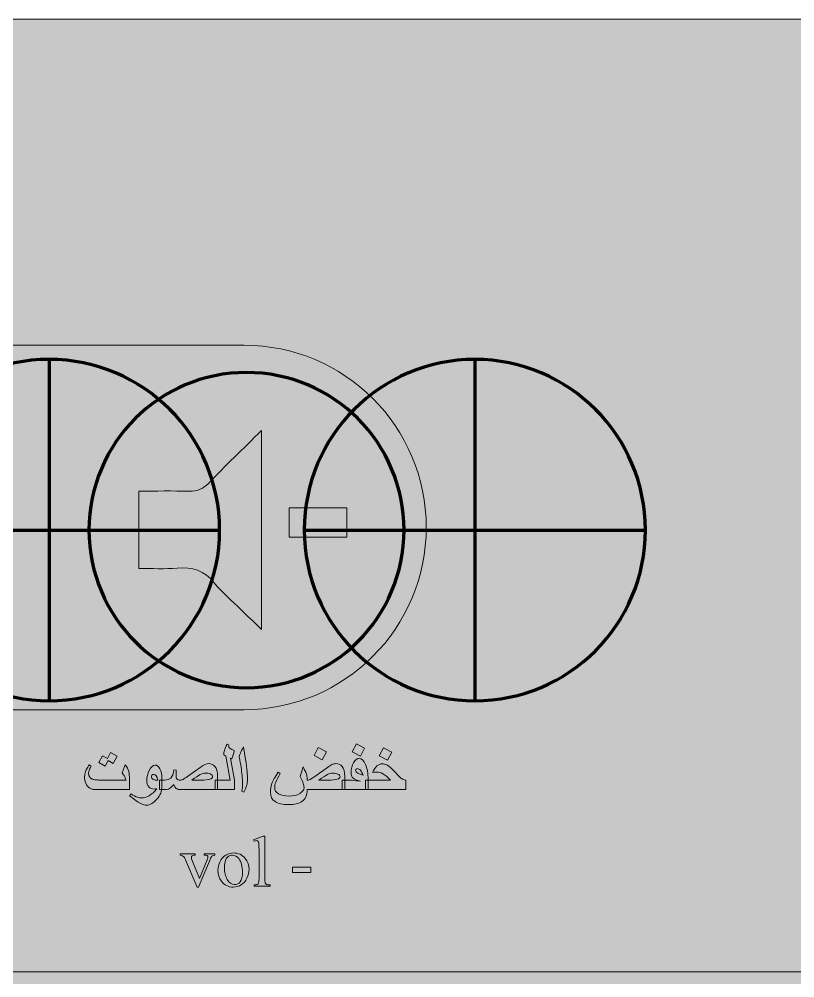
# Model space of a CAD drawing. Header units: inches. Extents: x -1481 to -429, y -1676 to -696.
# Drawn here: x -784.9 to -739.3, y -1062.4 to -1006.2 of the extents above; entities that cross this region are included whole.
import ezdxf

# ---------------------------------------------------------------- set-up
doc = ezdxf.new("R2010")
doc.units = ezdxf.units.IN
doc.header["$MEASUREMENT"] = 0
doc.layers.add('Layer 1', color=7, linetype='Continuous')

# ---------------------------------------------------------------- blocks, each defined once
blk = doc.blocks.new('block 75')
at = {"layer": 'Layer 1', "true_color": 0x009344}
h = blk.add_hatch(color=114, dxfattribs=at)
h.dxf.hatch_style = 2
h.paths.add_polyline_path([(-693.785, -1296.171), (-933.785, -1296.171), (-933.785, -1006.171), (-693.785, -1006.171)])
at = {"layer": 'Layer 1', "true_color": 0x008345}
h = blk.add_hatch(color=116, dxfattribs=at)
h.dxf.hatch_style = 2
h.paths.add_polyline_path([(-693.785, -1062.09), (-933.785, -1062.09), (-933.785, -1006.171), (-693.785, -1006.171)])
at = {"layer": 'Layer 1', "lineweight": 0}
for points in [[(-693.785, -1296.171), (-933.785, -1296.171), (-933.785, -1006.171), (-693.785, -1006.171), (-693.785, -1296.171)], [(-693.785, -1062.09), (-933.785, -1062.09), (-933.785, -1006.171), (-693.785, -1006.171), (-693.785, -1062.09)]]:
    blk.add_lwpolyline(points, dxfattribs=at)
blk = doc.blocks.new('block 77')
at = {"layer": 'Layer 1', "color": 109, "lineweight": 120, "true_color": 0x166634}
for points in [[(-758.127, -1026.143), (-758.127, -1046.179)], [(-768.144, -1036.161), (-748.109, -1036.161)]]:
    blk.add_lwpolyline(points, dxfattribs=at)
blk.add_open_spline([(-748.109, -1036.161), (-748.109, -1041.694), (-752.594, -1046.179), (-758.127, -1046.179), (-763.659, -1046.179), (-768.144, -1041.694), (-768.144, -1036.161), (-768.144, -1030.628), (-763.659, -1026.143), (-758.127, -1026.143), (-752.594, -1026.143), (-748.109, -1030.628), (-748.109, -1036.161)], degree=3, knots=[0, 0, 0, 0, 1, 1, 1, 2, 2, 2, 3, 3, 3, 4, 4, 4, 4], dxfattribs=at)
blk = doc.blocks.new('block 78')
at = {"layer": 'Layer 1', "color": 109, "lineweight": 120, "true_color": 0x166634}
for points in [[(-783.127, -1026.143), (-783.127, -1046.179)], [(-793.144, -1036.161), (-773.109, -1036.161)]]:
    blk.add_lwpolyline(points, dxfattribs=at)
blk.add_open_spline([(-773.109, -1036.161), (-773.109, -1041.694), (-777.594, -1046.179), (-783.127, -1046.179), (-788.659, -1046.179), (-793.144, -1041.694), (-793.144, -1036.161), (-793.144, -1030.628), (-788.659, -1026.143), (-783.127, -1026.143), (-777.594, -1026.143), (-773.109, -1030.628), (-773.109, -1036.161)], degree=3, knots=[0, 0, 0, 0, 1, 1, 1, 2, 2, 2, 3, 3, 3, 4, 4, 4, 4], dxfattribs=at)
blk = doc.blocks.new('block 76')
at = {"layer": 'Layer 1'}
for name in ['block 78', 'block 77']:
    blk.add_blockref(name, (0, 0), dxfattribs=at)
blk = doc.blocks.new('block 93')
at = {"layer": 'Layer 1', "lineweight": 0}
for points in [[(-764.595, -1048.961), (-764.843, -1049.424), (-765.327, -1049.172), (-765.076, -1048.705), (-764.595, -1048.961)], [(-779.137, -1049.436), (-779.364, -1049.858), (-779.657, -1049.693), (-779.823, -1050.019), (-780.207, -1049.808), (-779.992, -1049.407), (-779.686, -1049.56), (-779.513, -1049.226), (-779.137, -1049.436)], [(-766.836, -1049.178), (-767.084, -1049.641), (-767.567, -1049.389), (-767.317, -1048.922), (-766.836, -1049.178)], [(-763.007, -1049.197), (-763.255, -1049.66), (-763.739, -1049.407), (-763.489, -1048.94), (-763.007, -1049.197)]]:
    blk.add_lwpolyline(points, dxfattribs=at)
for points, knots in [([(-772.239, -1051.398), (-772.239, -1051.398), (-773.376, -1051.398), (-773.376, -1051.398), (-773.376, -1051.398), (-773.376, -1050.836), (-773.376, -1050.836), (-773.376, -1050.836), (-772.487, -1050.836), (-772.487, -1050.836), (-772.487, -1050.836), (-772.737, -1049.432), (-772.737, -1049.432), (-772.737, -1049.432), (-772.869, -1049.345), (-772.869, -1049.345), (-772.869, -1049.264), (-772.857, -1049.182), (-772.832, -1049.099), (-772.8, -1048.995), (-772.747, -1048.87), (-772.671, -1048.725), (-772.671, -1048.725), (-772.576, -1048.775), (-772.576, -1048.775), (-772.576, -1048.783), (-772.579, -1048.805), (-772.584, -1048.841), (-772.584, -1048.887), (-772.555, -1048.931), (-772.497, -1048.973), (-772.446, -1049.012), (-772.365, -1049.055), (-772.253, -1049.102), (-772.266, -1049.19), (-772.284, -1049.276), (-772.308, -1049.36), (-772.332, -1049.444), (-772.359, -1049.519), (-772.39, -1049.585), (-772.39, -1049.585), (-772.464, -1049.556), (-772.464, -1049.556), (-772.464, -1049.556), (-772.239, -1050.836), (-772.239, -1050.836), (-772.239, -1050.836), (-772.239, -1051.398), (-772.239, -1051.398)], [0, 0, 0, 0, 1, 1, 1, 2, 2, 2, 3, 3, 3, 4, 4, 4, 5, 5, 5, 6, 6, 6, 7, 7, 7, 8, 8, 8, 9, 9, 9, 10, 10, 10, 11, 11, 11, 12, 12, 12, 13, 13, 13, 14, 14, 14, 15, 15, 15, 16, 16, 16, 16]), ([(-771.474, -1050.796), (-771.474, -1050.919), (-771.488, -1051.031), (-771.517, -1051.132), (-771.546, -1051.234), (-771.602, -1051.37), (-771.685, -1051.541), (-771.685, -1051.541), (-771.809, -1051.491), (-771.809, -1051.491), (-771.776, -1051.315), (-771.759, -1051.171), (-771.759, -1051.061), (-771.759, -1050.977), (-771.766, -1050.854), (-771.78, -1050.691), (-771.794, -1050.528), (-771.811, -1050.368), (-771.832, -1050.208), (-771.852, -1050.049), (-771.886, -1049.859), (-771.933, -1049.639), (-771.949, -1049.562), (-771.958, -1049.509), (-771.958, -1049.48), (-771.958, -1049.437), (-771.936, -1049.364), (-771.894, -1049.262), (-771.851, -1049.159), (-771.791, -1049.035), (-771.714, -1048.889), (-771.714, -1048.889), (-771.59, -1049.62), (-771.59, -1049.62), (-771.544, -1049.899), (-771.513, -1050.14), (-771.495, -1050.344), (-771.481, -1050.501), (-771.474, -1050.652), (-771.474, -1050.796)], [0, 0, 0, 0, 1, 1, 1, 2, 2, 2, 3, 3, 3, 4, 4, 4, 5, 5, 5, 6, 6, 6, 7, 7, 7, 8, 8, 8, 9, 9, 9, 10, 10, 10, 11, 11, 11, 12, 12, 12, 13, 13, 13, 13]), ([(-778.407, -1051.398), (-778.407, -1051.398), (-780.141, -1051.398), (-780.141, -1051.398), (-780.308, -1051.398), (-780.419, -1051.395), (-780.473, -1051.39), (-780.527, -1051.384), (-780.586, -1051.37), (-780.65, -1051.346), (-780.763, -1051.308), (-780.856, -1051.229), (-780.929, -1051.111), (-781.002, -1050.992), (-781.038, -1050.86), (-781.038, -1050.714), (-781.038, -1050.657), (-781.036, -1050.607), (-781.03, -1050.562), (-781.025, -1050.517), (-781.013, -1050.464), (-780.997, -1050.404), (-780.974, -1050.314), (-780.947, -1050.239), (-780.918, -1050.178), (-780.889, -1050.118), (-780.838, -1050.036), (-780.765, -1049.932), (-780.765, -1049.932), (-780.65, -1050.015), (-780.65, -1050.015), (-780.709, -1050.124), (-780.749, -1050.21), (-780.771, -1050.274), (-780.792, -1050.337), (-780.803, -1050.4), (-780.803, -1050.462), (-780.803, -1050.54), (-780.777, -1050.611), (-780.727, -1050.674), (-780.677, -1050.736), (-780.611, -1050.777), (-780.53, -1050.796), (-780.482, -1050.809), (-780.419, -1050.819), (-780.341, -1050.825), (-780.263, -1050.832), (-780.181, -1050.836), (-780.096, -1050.836), (-780.096, -1050.836), (-778.601, -1050.836), (-778.601, -1050.836), (-778.64, -1050.731), (-778.672, -1050.657), (-778.696, -1050.613), (-778.725, -1050.56), (-778.772, -1050.493), (-778.837, -1050.412), (-778.837, -1050.412), (-778.651, -1049.932), (-778.651, -1049.932), (-778.547, -1050.08), (-778.48, -1050.215), (-778.448, -1050.338), (-778.421, -1050.445), (-778.407, -1050.604), (-778.407, -1050.813), (-778.407, -1050.813), (-778.407, -1051.398), (-778.407, -1051.398)], [0, 0, 0, 0, 1, 1, 1, 2, 2, 2, 3, 3, 3, 4, 4, 4, 5, 5, 5, 6, 6, 6, 7, 7, 7, 8, 8, 8, 9, 9, 9, 10, 10, 10, 11, 11, 11, 12, 12, 12, 13, 13, 13, 14, 14, 14, 15, 15, 15, 16, 16, 16, 17, 17, 17, 18, 18, 18, 19, 19, 19, 20, 20, 20, 21, 21, 21, 22, 22, 22, 23, 23, 23, 23]), ([(-776.497, -1051.255), (-776.497, -1051.492), (-776.598, -1051.727), (-776.799, -1051.958), (-777, -1052.19), (-777.198, -1052.305), (-777.394, -1052.305), (-777.508, -1052.305), (-777.633, -1052.269), (-777.769, -1052.196), (-777.905, -1052.123), (-778.113, -1051.979), (-778.395, -1051.764), (-778.395, -1051.764), (-778.308, -1051.644), (-778.308, -1051.644), (-778.159, -1051.743), (-778.037, -1051.809), (-777.942, -1051.842), (-777.863, -1051.87), (-777.774, -1051.884), (-777.675, -1051.884), (-777.542, -1051.884), (-777.409, -1051.847), (-777.278, -1051.772), (-777.124, -1051.684), (-776.964, -1051.542), (-776.799, -1051.346), (-776.857, -1051.355), (-776.905, -1051.359), (-776.943, -1051.359), (-777.08, -1051.359), (-777.188, -1051.314), (-777.269, -1051.225), (-777.35, -1051.137), (-777.39, -1051.016), (-777.39, -1050.863), (-777.39, -1050.656), (-777.342, -1050.457), (-777.247, -1050.265), (-777.144, -1050.057), (-777.026, -1049.953), (-776.894, -1049.953), (-776.784, -1049.953), (-776.69, -1050.028), (-776.613, -1050.178), (-776.536, -1050.329), (-776.497, -1050.51), (-776.497, -1050.722), (-776.497, -1050.722), (-776.497, -1051.255), (-776.497, -1051.255)], [0, 0, 0, 0, 1, 1, 1, 2, 2, 2, 3, 3, 3, 4, 4, 4, 5, 5, 5, 6, 6, 6, 7, 7, 7, 8, 8, 8, 9, 9, 9, 10, 10, 10, 11, 11, 11, 12, 12, 12, 13, 13, 13, 14, 14, 14, 15, 15, 15, 16, 16, 16, 17, 17, 17, 17]), ([(-773.231, -1051.398), (-773.231, -1051.398), (-775.42, -1051.398), (-775.42, -1051.398), (-775.518, -1051.398), (-775.596, -1051.374), (-775.655, -1051.325), (-775.713, -1051.276), (-775.763, -1051.196), (-775.804, -1051.086), (-775.893, -1051.209), (-775.977, -1051.292), (-776.057, -1051.336), (-776.13, -1051.376), (-776.226, -1051.396), (-776.346, -1051.396), (-776.346, -1051.396), (-776.642, -1051.398), (-776.642, -1051.398), (-776.642, -1051.398), (-776.642, -1050.836), (-776.642, -1050.836), (-776.642, -1050.836), (-776.346, -1050.834), (-776.346, -1050.834), (-776.186, -1050.834), (-776.065, -1050.794), (-775.982, -1050.714), (-775.886, -1050.62), (-775.824, -1050.459), (-775.796, -1050.23), (-775.796, -1050.23), (-775.656, -1050.251), (-775.656, -1050.251), (-775.66, -1050.3), (-775.663, -1050.34), (-775.664, -1050.371), (-775.669, -1050.462), (-775.672, -1050.535), (-775.672, -1050.59), (-775.672, -1050.668), (-775.652, -1050.729), (-775.61, -1050.772), (-775.569, -1050.814), (-775.514, -1050.836), (-775.447, -1050.836), (-775.379, -1050.836), (-775.317, -1050.822), (-775.26, -1050.794), (-775.203, -1050.767), (-775.113, -1050.71), (-774.99, -1050.623), (-774.99, -1050.623), (-774.25, -1050.094), (-774.25, -1050.094), (-774.163, -1050.032), (-774.098, -1049.988), (-774.054, -1049.961), (-773.953, -1049.901), (-773.856, -1049.87), (-773.762, -1049.87), (-773.608, -1049.87), (-773.485, -1049.925), (-773.392, -1050.034), (-773.285, -1050.161), (-773.231, -1050.351), (-773.231, -1050.606), (-773.231, -1050.606), (-773.231, -1051.398), (-773.231, -1051.398)], [0, 0, 0, 0, 1, 1, 1, 2, 2, 2, 3, 3, 3, 4, 4, 4, 5, 5, 5, 6, 6, 6, 7, 7, 7, 8, 8, 8, 9, 9, 9, 10, 10, 10, 11, 11, 11, 12, 12, 12, 13, 13, 13, 14, 14, 14, 15, 15, 15, 16, 16, 16, 17, 17, 17, 18, 18, 18, 19, 19, 19, 20, 20, 20, 21, 21, 21, 22, 22, 22, 23, 23, 23, 23]), ([(-765.765, -1051.398), (-765.765, -1051.398), (-767.974, -1051.398), (-767.974, -1051.398), (-767.974, -1051.719), (-768.076, -1051.95), (-768.28, -1052.09), (-768.457, -1052.212), (-768.725, -1052.272), (-769.084, -1052.272), (-769.419, -1052.272), (-769.677, -1052.211), (-769.859, -1052.089), (-770.04, -1051.967), (-770.13, -1051.794), (-770.13, -1051.57), (-770.13, -1051.378), (-770.101, -1051.203), (-770.044, -1051.045), (-769.98, -1050.87), (-769.856, -1050.642), (-769.672, -1050.362), (-769.672, -1050.362), (-769.548, -1050.449), (-769.548, -1050.449), (-769.684, -1050.682), (-769.773, -1050.851), (-769.815, -1050.956), (-769.857, -1051.06), (-769.878, -1051.169), (-769.878, -1051.28), (-769.878, -1051.425), (-769.801, -1051.543), (-769.646, -1051.635), (-769.491, -1051.726), (-769.287, -1051.772), (-769.035, -1051.772), (-768.787, -1051.772), (-768.578, -1051.725), (-768.409, -1051.63), (-768.239, -1051.534), (-768.154, -1051.418), (-768.154, -1051.28), (-768.154, -1051.195), (-768.169, -1051.11), (-768.199, -1051.026), (-768.228, -1050.942), (-768.292, -1050.808), (-768.39, -1050.623), (-768.39, -1050.623), (-768.208, -1050.065), (-768.208, -1050.065), (-768.132, -1050.211), (-768.09, -1050.295), (-768.08, -1050.317), (-768.04, -1050.401), (-768.012, -1050.48), (-767.996, -1050.553), (-767.98, -1050.626), (-767.972, -1050.72), (-767.972, -1050.836), (-767.883, -1050.836), (-767.802, -1050.813), (-767.729, -1050.768), (-767.72, -1050.762), (-767.652, -1050.714), (-767.524, -1050.623), (-767.524, -1050.623), (-766.784, -1050.094), (-766.784, -1050.094), (-766.668, -1050.012), (-766.581, -1049.957), (-766.523, -1049.928), (-766.443, -1049.89), (-766.363, -1049.87), (-766.282, -1049.87), (-766.127, -1049.87), (-766.006, -1049.925), (-765.918, -1050.034), (-765.816, -1050.159), (-765.765, -1050.35), (-765.765, -1050.606), (-765.765, -1050.606), (-765.765, -1051.398), (-765.765, -1051.398)], [0, 0, 0, 0, 1, 1, 1, 2, 2, 2, 3, 3, 3, 4, 4, 4, 5, 5, 5, 6, 6, 6, 7, 7, 7, 8, 8, 8, 9, 9, 9, 10, 10, 10, 11, 11, 11, 12, 12, 12, 13, 13, 13, 14, 14, 14, 15, 15, 15, 16, 16, 16, 17, 17, 17, 18, 18, 18, 19, 19, 19, 20, 20, 20, 21, 21, 21, 22, 22, 22, 23, 23, 23, 24, 24, 24, 25, 25, 25, 26, 26, 26, 27, 27, 27, 28, 28, 28, 28]), ([(-764.392, -1051.398), (-764.392, -1051.398), (-765.909, -1051.398), (-765.909, -1051.398), (-765.909, -1051.398), (-765.909, -1050.836), (-765.909, -1050.836), (-765.909, -1050.836), (-765.537, -1050.836), (-765.537, -1050.836), (-765.474, -1050.836), (-765.414, -1050.839), (-765.358, -1050.844), (-765.206, -1050.861), (-765.033, -1050.879), (-764.839, -1050.9), (-765.044, -1050.854), (-765.188, -1050.794), (-765.27, -1050.719), (-765.352, -1050.644), (-765.393, -1050.535), (-765.393, -1050.391), (-765.393, -1050.178), (-765.343, -1049.985), (-765.245, -1049.814), (-765.146, -1049.642), (-765.036, -1049.556), (-764.913, -1049.556), (-764.774, -1049.556), (-764.652, -1049.676), (-764.548, -1049.917), (-764.444, -1050.157), (-764.392, -1050.448), (-764.392, -1050.788), (-764.392, -1050.788), (-764.392, -1051.398), (-764.392, -1051.398)], [0, 0, 0, 0, 1, 1, 1, 2, 2, 2, 3, 3, 3, 4, 4, 4, 5, 5, 5, 6, 6, 6, 7, 7, 7, 8, 8, 8, 9, 9, 9, 10, 10, 10, 11, 11, 11, 12, 12, 12, 12]), ([(-762.176, -1051.398), (-762.176, -1051.398), (-764.537, -1051.398), (-764.537, -1051.398), (-764.537, -1051.398), (-764.537, -1050.836), (-764.537, -1050.836), (-764.537, -1050.836), (-763.067, -1050.836), (-763.067, -1050.836), (-763.234, -1050.664), (-763.388, -1050.539), (-763.53, -1050.464), (-763.656, -1050.396), (-763.778, -1050.362), (-763.898, -1050.362), (-763.934, -1050.362), (-763.967, -1050.364), (-763.996, -1050.368), (-764.026, -1050.371), (-764.069, -1050.379), (-764.126, -1050.391), (-764.05, -1050.218), (-763.965, -1050.09), (-763.872, -1050.007), (-763.779, -1049.924), (-763.674, -1049.883), (-763.555, -1049.883), (-763.464, -1049.883), (-763.377, -1049.905), (-763.293, -1049.949), (-763.209, -1049.993), (-763.114, -1050.064), (-763.009, -1050.162), (-762.927, -1050.239), (-762.81, -1050.36), (-762.658, -1050.524), (-762.555, -1050.639), (-762.476, -1050.715), (-762.421, -1050.749), (-762.367, -1050.783), (-762.285, -1050.812), (-762.176, -1050.836), (-762.176, -1050.836), (-762.176, -1051.398), (-762.176, -1051.398)], [0, 0, 0, 0, 1, 1, 1, 2, 2, 2, 3, 3, 3, 4, 4, 4, 5, 5, 5, 6, 6, 6, 7, 7, 7, 8, 8, 8, 9, 9, 9, 10, 10, 10, 11, 11, 11, 12, 12, 12, 13, 13, 13, 14, 14, 14, 15, 15, 15, 15]), ([(-776.745, -1050.836), (-776.784, -1050.614), (-776.862, -1050.503), (-776.981, -1050.503), (-777.023, -1050.503), (-777.057, -1050.52), (-777.083, -1050.554), (-777.108, -1050.587), (-777.121, -1050.624), (-777.121, -1050.664), (-777.121, -1050.714), (-777.094, -1050.755), (-777.04, -1050.787), (-776.985, -1050.82), (-776.913, -1050.836), (-776.824, -1050.836), (-776.824, -1050.836), (-776.745, -1050.836), (-776.745, -1050.836)], [0, 0, 0, 0, 1, 1, 1, 2, 2, 2, 3, 3, 3, 4, 4, 4, 5, 5, 5, 6, 6, 6, 6]), ([(-773.52, -1050.625), (-773.52, -1050.563), (-773.569, -1050.513), (-773.667, -1050.474), (-773.748, -1050.442), (-773.839, -1050.426), (-773.94, -1050.426), (-774.031, -1050.426), (-774.133, -1050.456), (-774.247, -1050.514), (-774.361, -1050.573), (-774.526, -1050.68), (-774.742, -1050.836), (-774.742, -1050.836), (-774.2, -1050.836), (-774.2, -1050.836), (-773.747, -1050.836), (-773.52, -1050.765), (-773.52, -1050.625)], [0, 0, 0, 0, 1, 1, 1, 2, 2, 2, 3, 3, 3, 4, 4, 4, 5, 5, 5, 6, 6, 6, 6]), ([(-766.038, -1050.625), (-766.038, -1050.573), (-766.08, -1050.526), (-766.166, -1050.486), (-766.251, -1050.446), (-766.354, -1050.426), (-766.474, -1050.426), (-766.565, -1050.426), (-766.667, -1050.456), (-766.781, -1050.514), (-766.894, -1050.573), (-767.059, -1050.68), (-767.276, -1050.836), (-767.276, -1050.836), (-766.734, -1050.836), (-766.734, -1050.836), (-766.27, -1050.836), (-766.038, -1050.765), (-766.038, -1050.625)], [0, 0, 0, 0, 1, 1, 1, 2, 2, 2, 3, 3, 3, 4, 4, 4, 5, 5, 5, 6, 6, 6, 6]), ([(-764.673, -1050.54), (-764.723, -1050.422), (-764.778, -1050.329), (-764.839, -1050.263), (-764.899, -1050.197), (-764.96, -1050.164), (-765.021, -1050.164), (-765.048, -1050.164), (-765.072, -1050.173), (-765.093, -1050.191), (-765.114, -1050.209), (-765.124, -1050.23), (-765.124, -1050.255), (-765.124, -1050.314), (-765.08, -1050.372), (-764.991, -1050.428), (-764.902, -1050.483), (-764.796, -1050.521), (-764.673, -1050.54)], [0, 0, 0, 0, 1, 1, 1, 2, 2, 2, 3, 3, 3, 4, 4, 4, 5, 5, 5, 6, 6, 6, 6])]:
    blk.add_open_spline(points, degree=3, knots=knots, dxfattribs=at)
blk = doc.blocks.new('block 95')
at = {"layer": 'Layer 1', "lineweight": 0}
blk.add_lwpolyline([(-768.832, -1055.954), (-767.763, -1055.954), (-767.763, -1056.266), (-768.832, -1056.266), (-768.832, -1055.954)], dxfattribs=at)
for points, knots in [([(-770.454, -1054.121), (-770.454, -1054.121), (-770.454, -1056.632), (-770.454, -1056.632), (-770.454, -1056.751), (-770.446, -1056.829), (-770.429, -1056.868), (-770.411, -1056.906), (-770.385, -1056.936), (-770.349, -1056.956), (-770.313, -1056.976), (-770.246, -1056.986), (-770.149, -1056.986), (-770.149, -1056.986), (-770.149, -1057.06), (-770.149, -1057.06), (-770.149, -1057.06), (-771.077, -1057.06), (-771.077, -1057.06), (-771.077, -1057.06), (-771.077, -1056.986), (-771.077, -1056.986), (-770.99, -1056.986), (-770.931, -1056.977), (-770.899, -1056.959), (-770.867, -1056.941), (-770.842, -1056.911), (-770.824, -1056.87), (-770.807, -1056.829), (-770.798, -1056.749), (-770.798, -1056.632), (-770.798, -1056.632), (-770.798, -1054.912), (-770.798, -1054.912), (-770.798, -1054.699), (-770.802, -1054.567), (-770.812, -1054.519), (-770.822, -1054.47), (-770.837, -1054.436), (-770.859, -1054.418), (-770.88, -1054.4), (-770.907, -1054.391), (-770.94, -1054.391), (-770.976, -1054.391), (-771.021, -1054.402), (-771.077, -1054.425), (-771.077, -1054.425), (-771.112, -1054.352), (-771.112, -1054.352), (-771.112, -1054.352), (-770.547, -1054.121), (-770.547, -1054.121), (-770.547, -1054.121), (-770.454, -1054.121), (-770.454, -1054.121)], [0, 0, 0, 0, 1, 1, 1, 2, 2, 2, 3, 3, 3, 4, 4, 4, 5, 5, 5, 6, 6, 6, 7, 7, 7, 8, 8, 8, 9, 9, 9, 10, 10, 10, 11, 11, 11, 12, 12, 12, 13, 13, 13, 14, 14, 14, 15, 15, 15, 16, 16, 16, 17, 17, 17, 18, 18, 18, 18]), ([(-775.436, -1055.167), (-775.436, -1055.167), (-774.545, -1055.167), (-774.545, -1055.167), (-774.545, -1055.167), (-774.545, -1055.243), (-774.545, -1055.243), (-774.545, -1055.243), (-774.603, -1055.243), (-774.603, -1055.243), (-774.657, -1055.243), (-774.698, -1055.256), (-774.726, -1055.282), (-774.754, -1055.309), (-774.768, -1055.344), (-774.768, -1055.388), (-774.768, -1055.436), (-774.754, -1055.493), (-774.725, -1055.559), (-774.725, -1055.559), (-774.285, -1056.605), (-774.285, -1056.605), (-774.285, -1056.605), (-773.842, -1055.52), (-773.842, -1055.52), (-773.811, -1055.443), (-773.795, -1055.384), (-773.795, -1055.344), (-773.795, -1055.325), (-773.8, -1055.309), (-773.811, -1055.297), (-773.826, -1055.276), (-773.846, -1055.262), (-773.869, -1055.254), (-773.893, -1055.247), (-773.94, -1055.243), (-774.012, -1055.243), (-774.012, -1055.243), (-774.012, -1055.167), (-774.012, -1055.167), (-774.012, -1055.167), (-773.394, -1055.167), (-773.394, -1055.167), (-773.394, -1055.167), (-773.394, -1055.243), (-773.394, -1055.243), (-773.465, -1055.249), (-773.515, -1055.263), (-773.543, -1055.286), (-773.591, -1055.328), (-773.634, -1055.397), (-773.673, -1055.493), (-773.673, -1055.493), (-774.345, -1057.118), (-774.345, -1057.118), (-774.345, -1057.118), (-774.429, -1057.118), (-774.429, -1057.118), (-774.429, -1057.118), (-775.105, -1055.52), (-775.105, -1055.52), (-775.136, -1055.446), (-775.165, -1055.392), (-775.192, -1055.36), (-775.22, -1055.327), (-775.255, -1055.3), (-775.298, -1055.278), (-775.321, -1055.266), (-775.367, -1055.254), (-775.436, -1055.243), (-775.436, -1055.243), (-775.436, -1055.167), (-775.436, -1055.167)], [0, 0, 0, 0, 1, 1, 1, 2, 2, 2, 3, 3, 3, 4, 4, 4, 5, 5, 5, 6, 6, 6, 7, 7, 7, 8, 8, 8, 9, 9, 9, 10, 10, 10, 11, 11, 11, 12, 12, 12, 13, 13, 13, 14, 14, 14, 15, 15, 15, 16, 16, 16, 17, 17, 17, 18, 18, 18, 19, 19, 19, 20, 20, 20, 21, 21, 21, 22, 22, 22, 23, 23, 23, 24, 24, 24, 24]), ([(-772.296, -1055.111), (-772.01, -1055.111), (-771.779, -1055.22), (-771.606, -1055.437), (-771.458, -1055.623), (-771.385, -1055.837), (-771.385, -1056.078), (-771.385, -1056.248), (-771.425, -1056.419), (-771.507, -1056.593), (-771.588, -1056.767), (-771.7, -1056.897), (-771.842, -1056.986), (-771.985, -1057.074), (-772.144, -1057.118), (-772.319, -1057.118), (-772.604, -1057.118), (-772.831, -1057.004), (-772.999, -1056.777), (-773.141, -1056.585), (-773.212, -1056.37), (-773.212, -1056.132), (-773.212, -1055.958), (-773.169, -1055.786), (-773.083, -1055.614), (-772.997, -1055.443), (-772.883, -1055.316), (-772.743, -1055.234), (-772.602, -1055.152), (-772.453, -1055.111), (-772.296, -1055.111)], [0, 0, 0, 0, 1, 1, 1, 2, 2, 2, 3, 3, 3, 4, 4, 4, 5, 5, 5, 6, 6, 6, 7, 7, 7, 8, 8, 8, 9, 9, 9, 10, 10, 10, 10]), ([(-772.36, -1055.245), (-772.433, -1055.245), (-772.507, -1055.267), (-772.58, -1055.31), (-772.654, -1055.354), (-772.714, -1055.43), (-772.759, -1055.539), (-772.805, -1055.648), (-772.827, -1055.787), (-772.827, -1055.958), (-772.827, -1056.234), (-772.773, -1056.472), (-772.663, -1056.671), (-772.554, -1056.871), (-772.409, -1056.971), (-772.23, -1056.971), (-772.096, -1056.971), (-771.986, -1056.916), (-771.899, -1056.806), (-771.812, -1056.696), (-771.769, -1056.506), (-771.769, -1056.237), (-771.769, -1055.901), (-771.841, -1055.637), (-771.986, -1055.444), (-772.084, -1055.311), (-772.209, -1055.245), (-772.36, -1055.245)], [0, 0, 0, 0, 1, 1, 1, 2, 2, 2, 3, 3, 3, 4, 4, 4, 5, 5, 5, 6, 6, 6, 7, 7, 7, 8, 8, 8, 9, 9, 9, 9])]:
    blk.add_open_spline(points, degree=3, knots=knots, dxfattribs=at)
blk = doc.blocks.new('block 132')
at = {"layer": 'Layer 1', "true_color": 0x38b449}
h = blk.add_hatch(color=95, dxfattribs=at)
h.dxf.hatch_style = 2
h.paths.add_polyline_path([(-769.024, -1036.575), (-769.024, -1034.852), (-765.641, -1034.852), (-765.641, -1036.575)])
at = {"layer": 'Layer 1', "lineweight": 0}
blk.add_lwpolyline([(-769.024, -1036.575), (-769.024, -1034.852), (-765.641, -1034.852), (-765.641, -1036.575), (-769.024, -1036.575)], dxfattribs=at)
blk = doc.blocks.new('block 131')
at = {"layer": 'Layer 1', "true_color": 0x38b449}
h = blk.add_hatch(color=95, dxfattribs=at)
h.dxf.hatch_style = 2
edge = h.paths.add_edge_path()
edge.add_spline(control_points=[(-770.646, -1030.31), (-770.646, -1034.224), (-770.646, -1038.011), (-770.646, -1041.989), (-771.13, -1041.526), (-771.501, -1041.178), (-771.864, -1040.823), (-772.393, -1040.306), (-772.967, -1039.825), (-773.43, -1039.255), (-774.015, -1038.535), (-774.712, -1038.31), (-775.608, -1038.394), (-776.337, -1038.463), (-777.078, -1038.408), (-777.861, -1038.408), (-777.861, -1036.868), (-777.861, -1035.406), (-777.861, -1033.872), (-776.853, -1033.872), (-775.865, -1033.852), (-774.878, -1033.881), (-774.43, -1033.894), (-774.108, -1033.766), (-773.791, -1033.439), (-772.785, -1032.4), (-771.744, -1031.396), (-770.646, -1030.31)], knot_values=[0, 0, 0, 0, 1, 1, 1, 2, 2, 2, 3, 3, 3, 4, 4, 4, 5, 5, 5, 6, 6, 6, 7, 7, 7, 8, 8, 8, 9, 9, 9, 9], degree=3, periodic=1)
at = {"layer": 'Layer 1', "color": 109, "lineweight": 106, "true_color": 0x166634}
blk.add_open_spline([(-762.282, -1036.161), (-762.282, -1041.27), (-766.424, -1045.411), (-771.532, -1045.411), (-776.641, -1045.411), (-780.783, -1041.27), (-780.783, -1036.161), (-780.783, -1031.052), (-776.641, -1026.911), (-771.532, -1026.911), (-766.424, -1026.911), (-762.282, -1031.052), (-762.282, -1036.161)], degree=3, knots=[0, 0, 0, 0, 1, 1, 1, 2, 2, 2, 3, 3, 3, 4, 4, 4, 4], dxfattribs=at)
at = {"layer": 'Layer 1', "lineweight": 0}
blk.add_open_spline([(-770.646, -1030.31), (-770.646, -1034.224), (-770.646, -1038.011), (-770.646, -1041.989), (-771.13, -1041.526), (-771.501, -1041.178), (-771.864, -1040.823), (-772.393, -1040.306), (-772.967, -1039.825), (-773.43, -1039.255), (-774.015, -1038.535), (-774.712, -1038.31), (-775.608, -1038.394), (-776.337, -1038.463), (-777.078, -1038.408), (-777.861, -1038.408), (-777.861, -1036.868), (-777.861, -1035.406), (-777.861, -1033.872), (-776.853, -1033.872), (-775.865, -1033.852), (-774.878, -1033.881), (-774.43, -1033.894), (-774.108, -1033.766), (-773.791, -1033.439), (-772.785, -1032.4), (-771.744, -1031.396), (-770.646, -1030.31)], degree=3, knots=[0, 0, 0, 0, 1, 1, 1, 2, 2, 2, 3, 3, 3, 4, 4, 4, 5, 5, 5, 6, 6, 6, 7, 7, 7, 8, 8, 8, 9, 9, 9, 9], dxfattribs=at)
at = {"layer": 'Layer 1'}
blk.add_blockref('block 132', (0, 0), dxfattribs=at)

msp = doc.modelspace()

# ---------------------------------------------------------------- hatches: boundary and pattern name
at = {"layer": 'Layer 1', "true_color": 0x005f32}
h = msp.add_hatch(color=128, dxfattribs=at)
h.dxf.hatch_style = 2
edge = h.paths.add_edge_path()
edge.add_spline(control_points=[(-771.672, -1046.704), (-771.672, -1046.704), (-796.635, -1046.704), (-796.635, -1046.704), (-802.543, -1046.704), (-807.331, -1041.915), (-807.331, -1036.008), (-807.331, -1036.008), (-807.331, -1036.008), (-807.331, -1036.008), (-807.331, -1030.101), (-802.543, -1025.312), (-796.635, -1025.312), (-796.635, -1025.312), (-771.672, -1025.312), (-771.672, -1025.312), (-765.765, -1025.312), (-760.977, -1030.101), (-760.977, -1036.008), (-760.977, -1036.008), (-760.977, -1036.008), (-760.977, -1036.008), (-760.977, -1041.915), (-765.765, -1046.704), (-771.672, -1046.704)], knot_values=[0, 0, 0, 0, 1, 1, 1, 2, 2, 2, 3, 3, 3, 4, 4, 4, 5, 5, 5, 6, 6, 6, 7, 7, 7, 8, 8, 8, 8], degree=3, periodic=1)

# ---------------------------------------------------------------- linework, layer by layer
at = {"layer": 'Layer 1', "lineweight": 0}
msp.add_open_spline([(-771.672, -1046.704), (-771.672, -1046.704), (-796.635, -1046.704), (-796.635, -1046.704), (-802.543, -1046.704), (-807.331, -1041.915), (-807.331, -1036.008), (-807.331, -1036.008), (-807.331, -1036.008), (-807.331, -1036.008), (-807.331, -1030.101), (-802.543, -1025.312), (-796.635, -1025.312), (-796.635, -1025.312), (-771.672, -1025.312), (-771.672, -1025.312), (-765.765, -1025.312), (-760.977, -1030.101), (-760.977, -1036.008), (-760.977, -1036.008), (-760.977, -1036.008), (-760.977, -1036.008), (-760.977, -1041.915), (-765.765, -1046.704), (-771.672, -1046.704)], degree=3, knots=[0, 0, 0, 0, 1, 1, 1, 2, 2, 2, 3, 3, 3, 4, 4, 4, 5, 5, 5, 6, 6, 6, 7, 7, 7, 8, 8, 8, 8], dxfattribs=at)

# ---------------------------------------------------------------- block references
at = {"layer": 'Layer 1'}
for name in ['block 75', 'block 76', 'block 131', 'block 93', 'block 95']:
    msp.add_blockref(name, (0, 0), dxfattribs=at)

doc.saveas('drawing.dxf')
